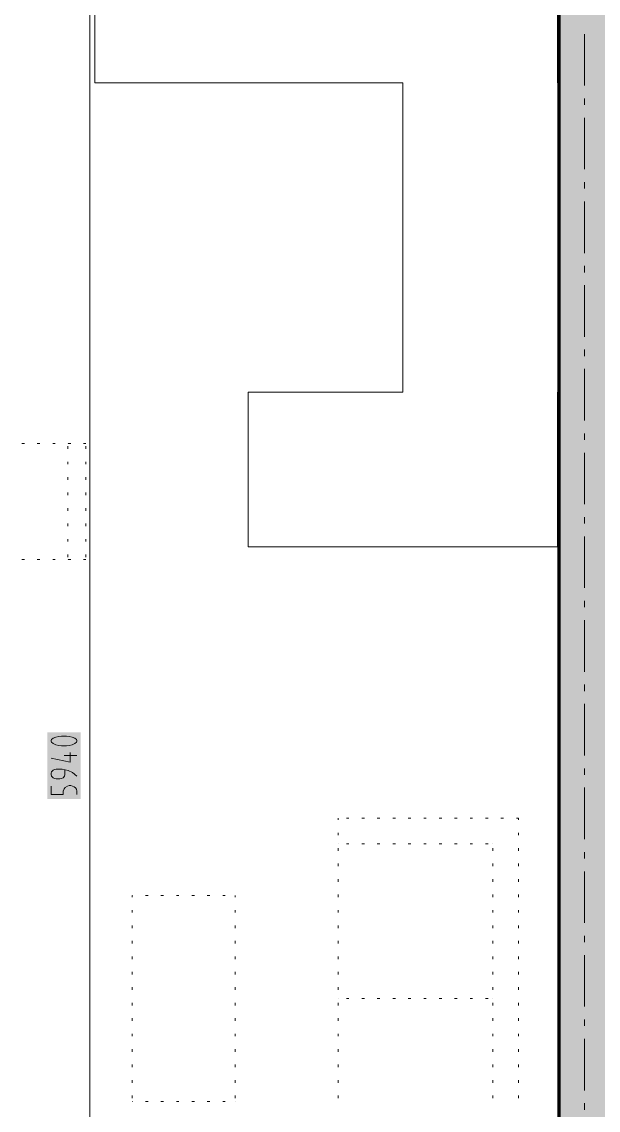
# Model space of a CAD drawing. Header units: millimetres. Extents: x 0 to 594, y 0 to 420.
# Drawn here: x 194.99 to 217.92, y 165.97 to 209.28 of the extents above; entities that cross this region are included whole.
import ezdxf

# ---------------------------------------------------------------- set-up
doc = ezdxf.new("R2010")
doc.units = ezdxf.units.MM
doc.header["$LTSCALE"] = 8
for name, color, linetype in [('PDF_Koty delkove', 7, 'Continuous'), ('PDF_Kuchyne', 7, 'Continuous'), ('PDF_Nabytek', 7, 'Continuous'), ('PDF_Osy hlavni', 7, 'Continuous'), ('PDF_Steny obvodove nosne', 7, 'Continuous')]:
    doc.layers.add(name, color=color, linetype=linetype)

msp = doc.modelspace()

# ---------------------------------------------------------------- hatches: boundary and pattern name
at = {"layer": 'PDF_Steny obvodove nosne', "true_color": 0xc0c0c0, "transparency": 33554559}
msp.add_hatch(color=9, dxfattribs=at).paths.add_polyline_path([(218.401, 149.905), (218.401, 238.31), (216.351, 238.31), (216.351, 149.7), (218.401, 149.7)])

# ---------------------------------------------------------------- linework, layer by layer
at = {"layer": 'PDF_Koty delkove', "lineweight": 18}
for points in [[(197.697, 152.109), (197.697, 204.109), (197.697, 212.993), (197.697, 214.479), (197.697, 216.017), (197.697, 235.697), (197.697, 238.464), (197.697, 253.839), (197.697, 256.401), (197.697, 259.169), (197.697, 289.56), (197.697, 291.046), (197.697, 340.194), (197.697, 344.089)], [(196.773, 180.858), (196.568, 180.858), (196.467, 180.844), (196.347, 180.817), (196.244, 180.776), (196.176, 180.722), (196.159, 180.694), (196.159, 180.64), (196.176, 180.612), (196.244, 180.558), (196.347, 180.517), (196.467, 180.489), (196.568, 180.475), (196.773, 180.475), (196.876, 180.489), (196.996, 180.517), (197.098, 180.558), (197.167, 180.612), (197.184, 180.64), (197.184, 180.694), (197.167, 180.722), (197.098, 180.776)], [(197.098, 180.776), (196.996, 180.817), (196.876, 180.844), (196.773, 180.858)], [(196.911, 180.201), (196.911, 179.818), (196.159, 179.983)], [(197.184, 180.092), (196.672, 180.092)], [(197.184, 179.271), (197.013, 179.408), (196.842, 179.49), (196.603, 179.544), (196.363, 179.544), (196.296, 179.53), (196.244, 179.503), (196.211, 179.476), (196.176, 179.435), (196.159, 179.38), (196.159, 179.326), (196.176, 179.271), (196.211, 179.23), (196.244, 179.203), (196.296, 179.175), (196.363, 179.161), (196.501, 179.161), (196.568, 179.175), (196.637, 179.203), (196.688, 179.271), (196.706, 179.326), (196.706, 179.517)], [(196.159, 178.86), (196.159, 178.532), (196.637, 178.532), (196.637, 178.669), (196.672, 178.764), (196.723, 178.819), (196.808, 178.873), (196.876, 178.887), (196.945, 178.887), (197.013, 178.873), (197.081, 178.846), (197.132, 178.805), (197.167, 178.751), (197.184, 178.669), (197.184, 178.532)]]:
    msp.add_lwpolyline(points, dxfattribs=at)
at = {"layer": 'PDF_Koty delkove', "color": 7, "lineweight": 18, "true_color": 0xffffff, "transparency": 33554559}
msp.add_solid([(197.338, 178.35), (197.338, 181.012), (196.006, 178.35), (196.006, 181.012)], dxfattribs=at)
at = {"layer": 'PDF_Kuchyne', "lineweight": 13}
msp.add_lwpolyline([(216.3, 194.543), (216.3, 188.393), (204, 188.393), (204, 194.543), (210.15, 194.543), (210.15, 206.843), (197.902, 206.843), (197.902, 212.993), (216.3, 212.993), (216.3, 206.843)], dxfattribs=at)
at = {"layer": 'PDF_Nabytek', "lineweight": 13}
for points in [[(195.094, 192.496), (194.991, 192.496)], [(195.709, 192.496), (195.606, 192.496)], [(196.324, 192.496), (196.221, 192.496)], [(196.825, 192.496), (196.825, 192.496)], [(196.825, 192.286), (196.825, 192.388)], [(196.939, 192.496), (196.836, 192.496)], [(197.543, 192.496), (197.451, 192.496)], [(197.543, 192.496), (197.543, 192.496)], [(197.543, 192.286), (197.543, 192.388)], [(196.825, 191.671), (196.825, 191.773)], [(197.543, 191.671), (197.543, 191.773)], [(196.825, 191.056), (196.825, 191.158)], [(197.543, 191.056), (197.543, 191.158)], [(196.825, 190.441), (196.825, 190.543)], [(197.543, 190.441), (197.543, 190.543)], [(196.825, 189.826), (196.825, 189.928)], [(197.543, 189.826), (197.543, 189.928)], [(196.825, 189.211), (196.825, 189.313)], [(197.543, 189.211), (197.543, 189.313)], [(196.825, 188.596), (196.825, 188.698)], [(197.543, 188.596), (197.543, 188.698)], [(196.825, 187.981), (196.825, 188.083)], [(197.543, 187.981), (197.543, 188.083)], [(195.094, 187.884), (194.991, 187.884)], [(195.709, 187.884), (195.606, 187.884)], [(196.324, 187.884), (196.221, 187.884)], [(196.825, 187.884), (196.825, 187.884)], [(196.939, 187.884), (196.836, 187.884)], [(197.543, 187.884), (197.451, 187.884)], [(197.543, 187.884), (197.543, 187.884)], [(197.543, 187.884), (197.543, 187.884)], [(207.579, 177.526), (207.579, 177.595)], [(207.579, 177.595), (207.579, 177.595)], [(207.579, 177.595), (207.579, 177.595)], [(208.009, 177.595), (207.906, 177.595)], [(208.624, 177.595), (208.521, 177.595)], [(209.239, 177.595), (209.136, 177.595)], [(209.854, 177.595), (209.751, 177.595)], [(210.469, 177.595), (210.366, 177.595)], [(211.084, 177.595), (210.981, 177.595)], [(211.699, 177.595), (211.596, 177.595)], [(212.314, 177.595), (212.211, 177.595)], [(212.929, 177.595), (212.826, 177.595)], [(213.544, 177.595), (213.441, 177.595)], [(214.159, 177.595), (214.056, 177.595)], [(214.754, 177.526), (214.754, 177.595), (214.671, 177.595)], [(214.754, 177.595), (214.754, 177.595)], [(207.579, 176.911), (207.579, 177.014)], [(214.754, 176.911), (214.754, 177.014)], [(207.579, 176.57), (207.579, 176.57)], [(207.579, 176.296), (207.579, 176.399)], [(208.009, 176.57), (207.906, 176.57)], [(208.624, 176.57), (208.521, 176.57)], [(209.239, 176.57), (209.136, 176.57)], [(209.854, 176.57), (209.751, 176.57)], [(210.469, 176.57), (210.366, 176.57)], [(211.084, 176.57), (210.981, 176.57)], [(211.699, 176.57), (211.596, 176.57)], [(212.314, 176.57), (212.211, 176.57)], [(212.929, 176.57), (212.826, 176.57)], [(213.544, 176.57), (213.441, 176.57)], [(213.729, 176.57), (213.729, 176.57)], [(213.729, 176.57), (213.729, 176.57)], [(213.729, 176.296), (213.729, 176.399)], [(214.754, 176.296), (214.754, 176.399)], [(207.579, 175.681), (207.579, 175.784)], [(213.729, 175.681), (213.729, 175.784)], [(214.754, 175.681), (214.754, 175.784)], [(207.579, 175.066), (207.579, 175.169)], [(213.729, 175.066), (213.729, 175.169)], [(214.754, 175.066), (214.754, 175.169)], [(199.399, 174.52), (199.379, 174.52), (199.379, 174.451)], [(199.379, 174.52), (199.379, 174.52)], [(199.379, 174.52), (199.379, 174.52)], [(200.014, 174.52), (199.911, 174.52)], [(200.629, 174.52), (200.526, 174.52)], [(201.244, 174.52), (201.141, 174.52)], [(201.859, 174.52), (201.756, 174.52)], [(202.474, 174.52), (202.371, 174.52)], [(203.089, 174.52), (202.986, 174.52)], [(203.479, 174.52), (203.479, 174.52)], [(203.479, 174.451), (203.479, 174.52)], [(203.479, 174.52), (203.479, 174.52)], [(207.579, 174.451), (207.579, 174.554)], [(213.729, 174.451), (213.729, 174.554)], [(214.754, 174.451), (214.754, 174.554)], [(199.379, 173.836), (199.379, 173.939)], [(203.479, 173.836), (203.479, 173.939)], [(207.579, 173.836), (207.579, 173.939)], [(213.729, 173.836), (213.729, 173.939)], [(214.754, 173.836), (214.754, 173.939)], [(199.379, 173.221), (199.379, 173.324)], [(203.479, 173.221), (203.479, 173.324)], [(207.579, 173.221), (207.579, 173.324)], [(213.729, 173.221), (213.729, 173.324)], [(214.754, 173.221), (214.754, 173.324)], [(199.379, 172.606), (199.379, 172.709)], [(203.479, 172.606), (203.479, 172.709)], [(207.579, 172.606), (207.579, 172.709)], [(213.729, 172.606), (213.729, 172.709)], [(214.754, 172.606), (214.754, 172.709)], [(199.379, 171.991), (199.379, 172.094)], [(203.479, 171.991), (203.479, 172.094)], [(207.579, 171.991), (207.579, 172.094)], [(213.729, 171.991), (213.729, 172.094)], [(214.754, 171.991), (214.754, 172.094)], [(199.379, 171.376), (199.379, 171.479)], [(203.479, 171.376), (203.479, 171.479)], [(207.579, 171.376), (207.579, 171.479)], [(213.729, 171.376), (213.729, 171.479)], [(214.754, 171.376), (214.754, 171.479)], [(199.379, 170.761), (199.379, 170.864)], [(203.479, 170.761), (203.479, 170.864)], [(207.579, 170.761), (207.579, 170.864)], [(213.729, 170.761), (213.729, 170.864)], [(214.754, 170.761), (214.754, 170.864)], [(199.379, 170.146), (199.379, 170.249)], [(203.479, 170.146), (203.479, 170.249)], [(207.579, 170.42), (207.579, 170.42)], [(207.579, 170.146), (207.579, 170.249)], [(208.009, 170.42), (207.906, 170.42)], [(208.624, 170.42), (208.521, 170.42)], [(209.239, 170.42), (209.136, 170.42)], [(209.854, 170.42), (209.751, 170.42)], [(210.469, 170.42), (210.366, 170.42)], [(211.084, 170.42), (210.981, 170.42)], [(211.699, 170.42), (211.596, 170.42)], [(212.314, 170.42), (212.211, 170.42)], [(212.929, 170.42), (212.826, 170.42)], [(213.544, 170.42), (213.441, 170.42)], [(213.729, 170.42), (213.729, 170.42)], [(213.729, 170.146), (213.729, 170.249)], [(214.754, 170.146), (214.754, 170.249)], [(199.379, 169.531), (199.379, 169.634)], [(203.479, 169.531), (203.479, 169.634)], [(207.579, 169.531), (207.579, 169.634)], [(213.729, 169.531), (213.729, 169.634)], [(214.754, 169.531), (214.754, 169.634)], [(199.379, 168.916), (199.379, 169.019)], [(203.479, 168.916), (203.479, 169.019)], [(207.579, 168.916), (207.579, 169.019)], [(213.729, 168.916), (213.729, 169.019)], [(214.754, 168.916), (214.754, 169.019)], [(199.379, 168.301), (199.379, 168.404)], [(203.479, 168.301), (203.479, 168.404)], [(207.579, 168.301), (207.579, 168.404)], [(213.729, 168.301), (213.729, 168.404)], [(214.754, 168.301), (214.754, 168.404)], [(199.379, 167.686), (199.379, 167.789)], [(203.479, 167.686), (203.479, 167.789)], [(207.579, 167.686), (207.579, 167.789)], [(213.729, 167.686), (213.729, 167.789)], [(214.754, 167.686), (214.754, 167.789)], [(199.379, 167.071), (199.379, 167.174)], [(203.479, 167.071), (203.479, 167.174)], [(207.579, 167.071), (207.579, 167.174)], [(213.729, 167.071), (213.729, 167.174)], [(214.754, 167.071), (214.754, 167.174)], [(199.379, 166.456), (199.379, 166.559)], [(199.379, 166.32), (199.379, 166.32)], [(199.399, 166.32), (199.379, 166.32)], [(199.379, 166.32), (199.379, 166.32)], [(200.014, 166.32), (199.911, 166.32)], [(200.629, 166.32), (200.526, 166.32)], [(201.244, 166.32), (201.141, 166.32)], [(201.859, 166.32), (201.756, 166.32)], [(202.474, 166.32), (202.371, 166.32)], [(203.089, 166.32), (202.986, 166.32)], [(203.479, 166.456), (203.479, 166.559)], [(203.479, 166.32), (203.479, 166.32)], [(203.479, 166.32), (203.479, 166.32)], [(207.579, 166.456), (207.579, 166.559)], [(213.729, 166.456), (213.729, 166.559)], [(214.754, 166.456), (214.754, 166.559)]]:
    msp.add_lwpolyline(points, dxfattribs=at)
at = {"layer": 'PDF_Osy hlavni', "lineweight": 18}
for points in [[(217.376, 206.738), (217.376, 208.788)], [(217.376, 205.97), (217.376, 206.226)], [(217.376, 203.407), (217.376, 205.457)], [(217.376, 202.638), (217.376, 202.895)], [(217.376, 200.076), (217.376, 202.126)], [(217.376, 199.307), (217.376, 199.563)], [(217.376, 196.745), (217.376, 198.795)], [(217.376, 195.976), (217.376, 196.232)], [(217.376, 193.413), (217.376, 195.463)], [(217.376, 192.645), (217.376, 192.901)], [(217.376, 190.082), (217.376, 192.132)], [(217.376, 189.313), (217.376, 189.57)], [(217.376, 186.751), (217.376, 188.801)], [(217.376, 185.982), (217.376, 186.238)], [(217.376, 183.42), (217.376, 185.47)], [(217.376, 182.651), (217.376, 182.907)], [(217.376, 180.089), (217.376, 182.139)], [(217.376, 179.32), (217.376, 179.576)], [(217.376, 176.757), (217.376, 178.807)], [(217.376, 175.989), (217.376, 176.245)], [(217.376, 173.426), (217.376, 175.476)], [(217.376, 172.657), (217.376, 172.914)], [(217.376, 170.095), (217.376, 172.145)], [(217.376, 169.326), (217.376, 169.582)], [(217.376, 166.764), (217.376, 168.814)], [(217.376, 165.995), (217.376, 166.251)]]:
    msp.add_lwpolyline(points, dxfattribs=at)
at = {"layer": 'PDF_Steny obvodove nosne', "lineweight": 70}
msp.add_lwpolyline([(218.401, 149.905), (218.401, 152.109), (218.401, 225.754), (218.401, 227.343), (218.401, 235.85), (218.401, 238.31), (216.351, 238.31), (216.351, 235.85), (216.351, 227.343), (216.351, 225.754), (216.351, 152.314), (216.351, 152.109), (216.351, 149.7), (218.401, 149.7)], close=True, dxfattribs=at)

doc.saveas('drawing.dxf')
